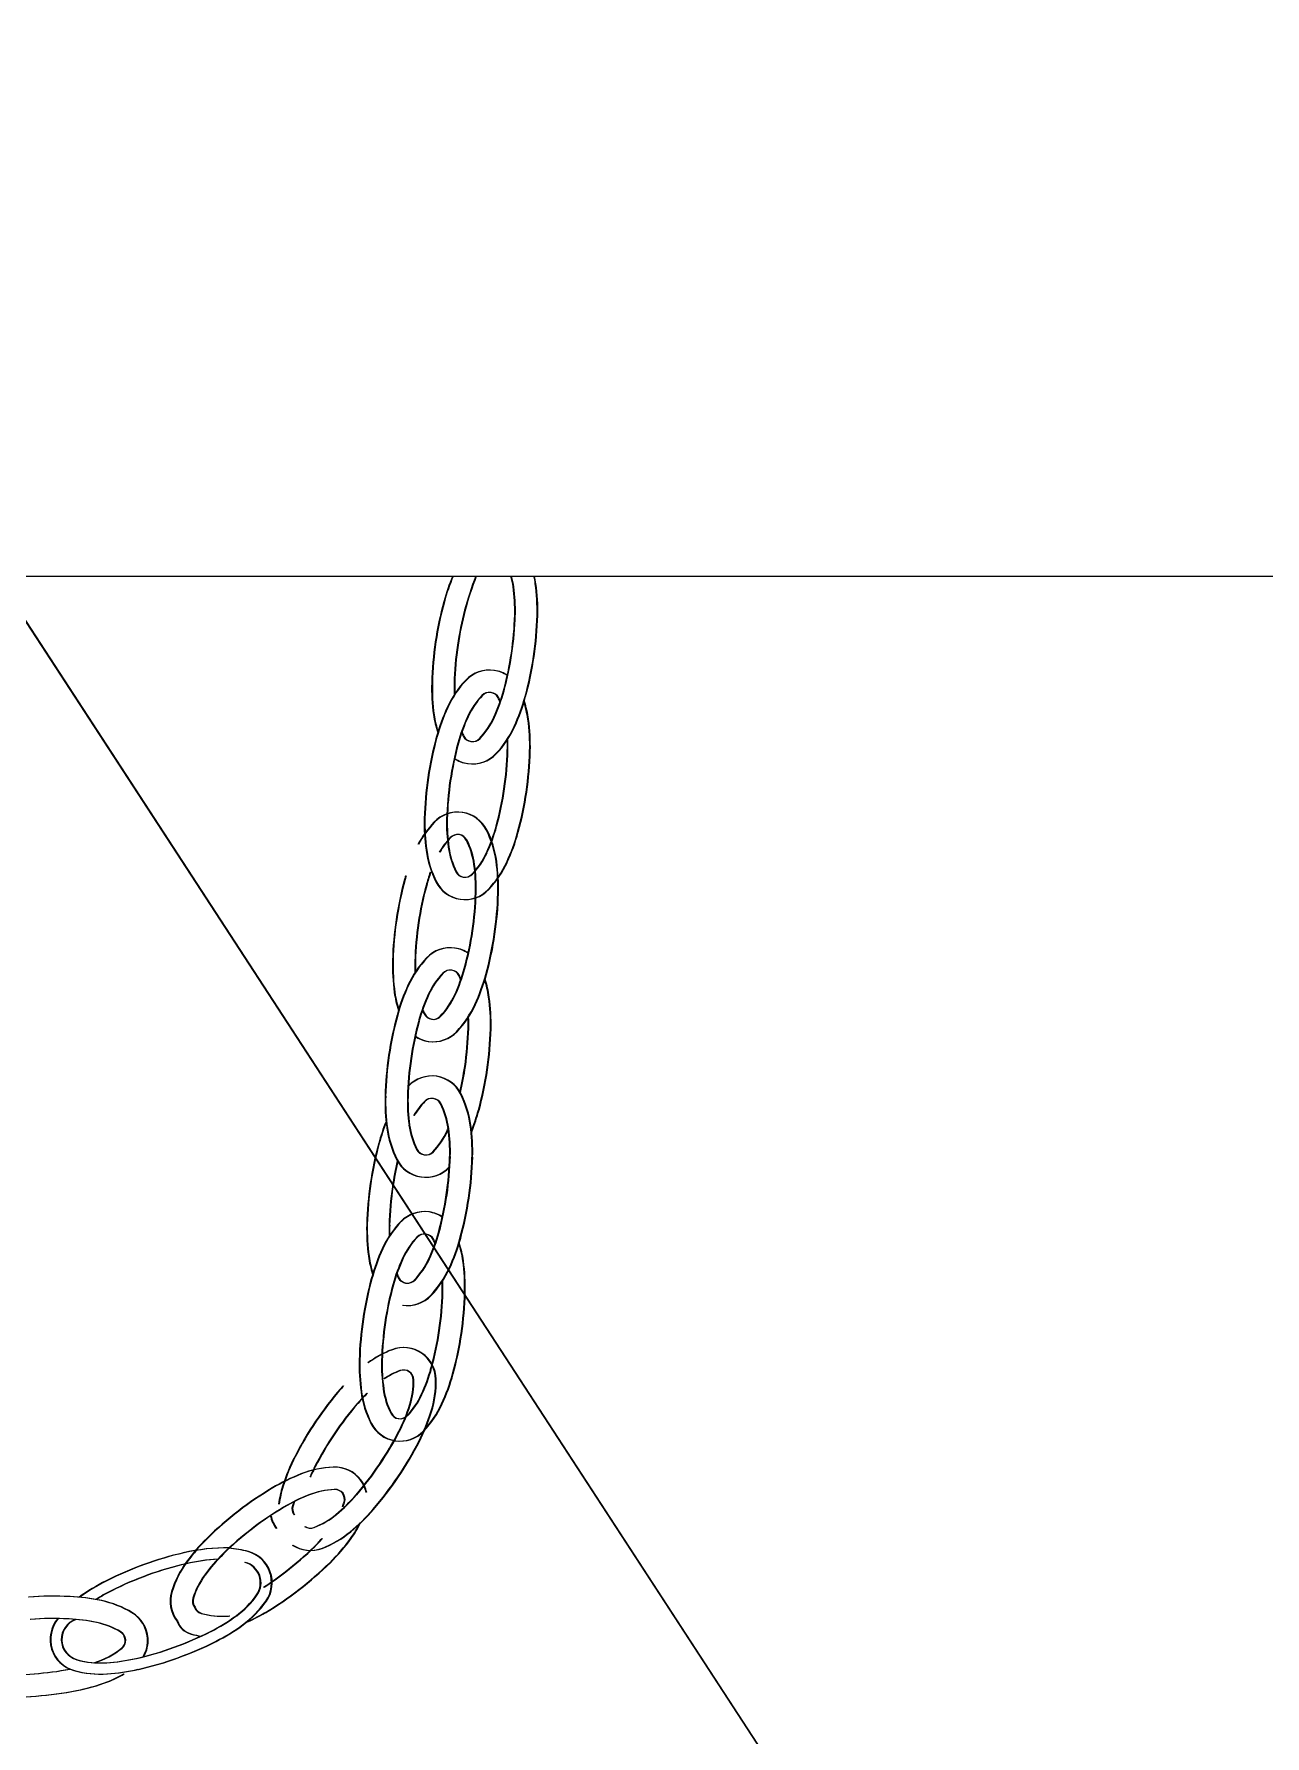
# Model space of a CAD drawing. Extents: x 846 to 947, y 375 to 797.
# Drawn here: x 898.59 to 900.011, y 494.493 to 496.458 of the extents above; entities that cross this region are included whole.
import ezdxf

# ---------------------------------------------------------------- set-up
doc = ezdxf.new("R2010")
doc.units = 0
doc.header["$MEASUREMENT"] = 0
doc.layers.add('COLOR_GREEN', color=3, linetype='CONTINUOUS')
doc.layers.add('PL-DR-LEADER', color=42, linetype='CONTINUOUS')

msp = doc.modelspace()

# ---------------------------------------------------------------- linework, layer by layer
at = {"layer": 'COLOR_GREEN'}
for p, q in [((891.023, 495.8317), (904.0102, 495.8317)), ((891.0237, 495.8317), (904.0109, 495.8317))]:
    msp.add_line(p, q, dxfattribs=at)
for centre, radius, start, end in [((899.2804, 495.7428), 0.2251, 156.7439, 164.6831), ((899.2811, 495.7428), 0.2251, 156.7439, 164.6831), ((899.4435, 495.6981), 0.3684, 158.7413, 171.5789), ((899.4442, 495.6981), 0.3684, 158.7413, 171.5789), ((899.054, 495.8072), 0.0902, 7.8554, 15.7455), ((899.0547, 495.8072), 0.0902, 7.8554, 15.7455), ((899.054, 495.8072), 0.116, 7.8554, 12.1735), ((899.0547, 495.8072), 0.116, 7.8554, 12.1735), ((898.9459, 495.7923), 0.1993, 358.4748, 7.8554), ((898.9467, 495.7923), 0.1993, 358.4748, 7.8554), ((898.9459, 495.7923), 0.2251, 358.4748, 7.8554), ((898.9467, 495.7923), 0.2251, 358.4748, 7.8554), ((899.4435, 495.6981), 0.3942, 164.6831, 171.5789), ((899.4442, 495.6981), 0.3942, 164.6831, 171.5789), ((898.7769, 495.7968), 0.3684, 351.5789, 358.4748), ((898.7776, 495.7968), 0.3684, 351.5789, 358.4748), ((898.7769, 495.7968), 0.3942, 351.5789, 358.4748), ((898.7776, 495.7968), 0.3942, 351.5789, 358.4748), ((899.4435, 495.6981), 0.3942, 171.5789, 178.4748), ((899.4442, 495.6981), 0.3942, 171.5789, 178.4748), ((899.4435, 495.6981), 0.3684, 171.5789, 178.4748), ((899.4442, 495.6981), 0.3684, 171.5789, 178.4748), ((898.7769, 495.7968), 0.3684, 344.6831, 351.5789), ((898.7776, 495.7968), 0.3684, 344.6831, 351.5789), ((898.7769, 495.7968), 0.3942, 344.6831, 351.5789), ((898.7776, 495.7968), 0.3942, 344.6831, 351.5789), ((899.1727, 495.6318), 0.116, 136.3994, 155.3025), ((899.1734, 495.6318), 0.116, 136.3994, 155.3025), ((899.1157, 495.6861), 0.0373, 81.5789, 136.3994), ((899.1164, 495.6861), 0.0373, 81.5789, 136.3994), ((899.1157, 495.6861), 0.0373, 56.0621, 81.5789), ((899.1164, 495.6861), 0.0373, 56.0621, 81.5789), ((899.2744, 495.7026), 0.2251, 178.4748, 187.8554), ((899.2752, 495.7026), 0.2251, 178.4748, 187.8554), ((899.2744, 495.7026), 0.1993, 178.4748, 182.1982), ((899.2752, 495.7026), 0.1993, 178.4748, 182.1982), ((899.1727, 495.6318), 0.0902, 136.3994, 155.3025), ((899.1734, 495.6318), 0.0902, 136.3994, 155.3025), ((899.1157, 495.6861), 0.0115, 81.5789, 136.3994), ((899.1164, 495.6861), 0.0115, 81.5789, 136.3994), ((899.1157, 495.6861), 0.0115, 26.7585, 81.5789), ((899.1164, 495.6861), 0.0115, 26.7585, 81.5789), ((898.94, 495.7521), 0.1993, 335.3025, 344.6831), ((898.9407, 495.7521), 0.1993, 335.3025, 344.6831), ((899.0454, 495.6507), 0.0902, 23.4338, 26.7585), ((899.0462, 495.6507), 0.0902, 23.4338, 26.7585), ((898.94, 495.7521), 0.2251, 335.3025, 344.6831), ((898.9407, 495.7521), 0.2251, 335.3025, 344.6831), ((899.1664, 495.6877), 0.116, 187.8554, 198.3467), ((899.1671, 495.6877), 0.116, 187.8554, 198.3467), ((899.2718, 495.5862), 0.2251, 155.3025, 164.6831), ((899.2725, 495.5862), 0.2251, 155.3025, 164.6831), ((899.0454, 495.6507), 0.116, 7.8554, 18.3467), ((899.0462, 495.6507), 0.116, 7.8554, 18.3467), ((899.2718, 495.5862), 0.1993, 155.3025, 164.6831), ((899.2725, 495.5862), 0.1993, 155.3025, 164.6831), ((899.1664, 495.6877), 0.0902, 203.4338, 206.7585), ((899.1671, 495.6877), 0.0902, 203.4338, 206.7585), ((899.0391, 495.7065), 0.0902, 316.3994, 335.3025), ((899.0398, 495.7065), 0.0902, 316.3994, 335.3025), ((899.0391, 495.7065), 0.116, 316.3994, 335.3025), ((899.0398, 495.7065), 0.116, 316.3994, 335.3025), ((898.9374, 495.6358), 0.2251, 358.4748, 7.8554), ((898.9381, 495.6358), 0.2251, 358.4748, 7.8554), ((899.4349, 495.5416), 0.3942, 164.6831, 171.5789), ((899.4356, 495.5416), 0.3942, 164.6831, 171.5789), ((899.4349, 495.5416), 0.3684, 164.6831, 171.5789), ((899.4356, 495.5416), 0.3684, 164.6831, 171.5789), ((899.0961, 495.6523), 0.0115, 206.7585, 261.5789), ((899.0968, 495.6523), 0.0115, 206.7585, 261.5789), ((899.0961, 495.6523), 0.0115, 261.5789, 316.3994), ((899.0968, 495.6523), 0.0115, 261.5789, 316.3994), ((898.9374, 495.6358), 0.1993, 358.4748, 2.1982), ((898.9381, 495.6358), 0.1993, 358.4748, 2.1982), ((899.0961, 495.6523), 0.0373, 236.0621, 261.5789), ((899.0968, 495.6523), 0.0373, 236.0621, 261.5789), ((899.0961, 495.6523), 0.0373, 261.5789, 316.3994), ((899.0968, 495.6523), 0.0373, 261.5789, 316.3994), ((898.7683, 495.6403), 0.3684, 351.5789, 358.4748), ((898.7691, 495.6403), 0.3684, 351.5789, 358.4748), ((898.7683, 495.6403), 0.3942, 351.5789, 358.4748), ((898.7691, 495.6403), 0.3942, 351.5789, 358.4748), ((899.4349, 495.5416), 0.3942, 171.5789, 178.4748), ((899.4356, 495.5416), 0.3942, 171.5789, 178.4748), ((899.4349, 495.5416), 0.3684, 171.5789, 178.4748), ((899.4356, 495.5416), 0.3684, 171.5789, 178.4748), ((898.7683, 495.6403), 0.3684, 344.6831, 351.5789), ((898.7691, 495.6403), 0.3684, 344.6831, 351.5789), ((898.7683, 495.6403), 0.3942, 344.6831, 351.5789), ((898.7691, 495.6403), 0.3942, 344.6831, 351.5789), ((899.2658, 495.5461), 0.2251, 178.4748, 187.8554), ((899.2666, 495.5461), 0.2251, 178.4748, 187.8554), ((899.079, 495.522), 0.0373, 81.5789, 136.3994), ((899.0797, 495.522), 0.0373, 81.5789, 136.3994), ((899.079, 495.522), 0.0373, 26.7585, 81.5789), ((899.0797, 495.522), 0.0373, 26.7585, 81.5789), ((899.136, 495.4677), 0.116, 136.3994, 152.1261), ((899.1367, 495.4677), 0.116, 136.3994, 152.1261), ((899.2658, 495.5461), 0.1993, 178.4748, 187.8554), ((899.2666, 495.5461), 0.1993, 178.4748, 187.8554), ((899.079, 495.522), 0.0115, 81.5789, 136.3994), ((899.0797, 495.522), 0.0115, 81.5789, 136.3994), ((899.079, 495.522), 0.0115, 26.7585, 81.5789), ((899.0797, 495.522), 0.0115, 26.7585, 81.5789), ((899.0087, 495.4866), 0.116, 7.8554, 26.7585), ((898.9314, 495.5956), 0.1993, 335.3025, 344.6831), ((899.0095, 495.4866), 0.116, 7.8554, 26.7585), ((898.9321, 495.5956), 0.1993, 335.3025, 344.6831), ((898.9314, 495.5956), 0.2251, 335.3025, 344.6831), ((898.9321, 495.5956), 0.2251, 335.3025, 344.6831), ((899.1578, 495.5312), 0.116, 187.8554, 206.7585), ((899.1585, 495.5312), 0.116, 187.8554, 206.7585), ((899.136, 495.4677), 0.0902, 136.3994, 149.7124), ((899.1367, 495.4677), 0.0902, 136.3994, 149.7124), ((899.1578, 495.5312), 0.0902, 187.8554, 206.7585), ((899.1585, 495.5312), 0.0902, 187.8554, 206.7585), ((899.0087, 495.4866), 0.0902, 7.8554, 26.7585), ((899.0095, 495.4866), 0.0902, 7.8554, 26.7585), ((899.0305, 495.55), 0.0902, 316.3994, 335.3025), ((899.0313, 495.55), 0.0902, 316.3994, 335.3025), ((898.9007, 495.4716), 0.1993, 358.4748, 7.8554), ((898.9014, 495.4716), 0.1993, 358.4748, 7.8554), ((899.0305, 495.55), 0.116, 316.3994, 335.3025), ((899.0313, 495.55), 0.116, 316.3994, 335.3025), ((898.9007, 495.4716), 0.2251, 358.4748, 7.8554), ((898.9014, 495.4716), 0.2251, 358.4748, 7.8554), ((899.3982, 495.3775), 0.3942, 164.6831, 171.5789), ((899.3989, 495.3775), 0.3942, 164.6831, 171.5789), ((899.2351, 495.4221), 0.2251, 163.5789, 164.6831), ((899.2358, 495.4221), 0.2251, 163.5789, 164.6831), ((899.3982, 495.3775), 0.3684, 164.6831, 171.5789), ((899.3989, 495.3775), 0.3684, 164.6831, 171.5789), ((899.2351, 495.4221), 0.1993, 160.1242, 164.6831), ((899.2358, 495.4221), 0.1993, 160.1242, 164.6831), ((899.0875, 495.4957), 0.0373, 206.7585, 261.5789), ((899.0882, 495.4957), 0.0373, 206.7585, 261.5789), ((899.0875, 495.4957), 0.0115, 206.7585, 261.5789), ((899.0882, 495.4957), 0.0115, 206.7585, 261.5789), ((899.0875, 495.4957), 0.0115, 261.5789, 316.3994), ((899.0882, 495.4957), 0.0115, 261.5789, 316.3994), ((899.0875, 495.4957), 0.0373, 261.5789, 316.3994), ((899.0882, 495.4957), 0.0373, 261.5789, 316.3994), ((898.7316, 495.4761), 0.3684, 351.5789, 358.4748), ((898.7324, 495.4761), 0.3684, 351.5789, 358.4748), ((898.7316, 495.4761), 0.3942, 351.5789, 358.4748), ((898.7324, 495.4761), 0.3942, 351.5789, 358.4748), ((899.3982, 495.3775), 0.3942, 171.5789, 178.4748), ((899.3989, 495.3775), 0.3942, 171.5789, 178.4748), ((899.3982, 495.3775), 0.3684, 171.5789, 178.4748), ((899.3989, 495.3775), 0.3684, 171.5789, 178.4748), ((898.7316, 495.4761), 0.3684, 344.6831, 351.5789), ((898.7324, 495.4761), 0.3684, 344.6831, 351.5789), ((898.7316, 495.4761), 0.3942, 344.6831, 351.5789), ((898.7324, 495.4761), 0.3942, 344.6831, 351.5789), ((899.0704, 495.3655), 0.0373, 81.5789, 136.3994), ((899.0711, 495.3655), 0.0373, 81.5789, 136.3994), ((899.0704, 495.3655), 0.0373, 56.0621, 81.5789), ((899.0711, 495.3655), 0.0373, 56.0621, 81.5789), ((899.2292, 495.382), 0.2251, 178.4748, 187.8554), ((899.2299, 495.382), 0.2251, 178.4748, 187.8554), ((899.1274, 495.3112), 0.116, 136.3994, 155.3025), ((899.1281, 495.3112), 0.116, 136.3994, 155.3025), ((899.2292, 495.382), 0.1993, 178.4748, 182.1982), ((899.2299, 495.382), 0.1993, 178.4748, 182.1982), ((899.0704, 495.3655), 0.0115, 81.5789, 136.3994), ((899.0711, 495.3655), 0.0115, 81.5789, 136.3994), ((899.0704, 495.3655), 0.0115, 26.7585, 81.5789), ((899.0711, 495.3655), 0.0115, 26.7585, 81.5789), ((898.8947, 495.4315), 0.1993, 335.3025, 344.6831), ((898.8955, 495.4315), 0.1993, 335.3025, 344.6831), ((899.2265, 495.2656), 0.2251, 155.3025, 164.6831), ((899.2272, 495.2656), 0.2251, 155.3025, 164.6831), ((899.1274, 495.3112), 0.0902, 136.3994, 155.3025), ((899.1281, 495.3112), 0.0902, 136.3994, 155.3025), ((899.0001, 495.33), 0.0902, 23.4338, 26.7585), ((899.0009, 495.33), 0.0902, 23.4338, 26.7585), ((898.8947, 495.4315), 0.2251, 335.3025, 344.6831), ((898.8955, 495.4315), 0.2251, 335.3025, 344.6831), ((899.0001, 495.33), 0.116, 7.8554, 18.3467), ((899.0009, 495.33), 0.116, 7.8554, 18.3467), ((899.1211, 495.3671), 0.116, 187.8554, 198.3467), ((899.1218, 495.3671), 0.116, 187.8554, 198.3467), ((899.2265, 495.2656), 0.1993, 155.3025, 164.6831), ((899.2272, 495.2656), 0.1993, 155.3025, 164.6831), ((898.9938, 495.3859), 0.0902, 316.3994, 335.3025), ((898.9946, 495.3859), 0.0902, 316.3994, 335.3025), ((898.9938, 495.3859), 0.116, 316.3994, 335.3025), ((898.9946, 495.3859), 0.116, 316.3994, 335.3025), ((898.8921, 495.3151), 0.2251, 358.4748, 7.8554), ((898.8928, 495.3151), 0.2251, 358.4748, 7.8554), ((899.3896, 495.2209), 0.3942, 164.6831, 171.5789), ((899.3903, 495.2209), 0.3942, 164.6831, 171.5789), ((899.3896, 495.2209), 0.3684, 164.6831, 171.5789), ((899.3903, 495.2209), 0.3684, 164.6831, 171.5789), ((899.1211, 495.3671), 0.0902, 203.4338, 206.7585), ((899.1218, 495.3671), 0.0902, 203.4338, 206.7585), ((899.0508, 495.3316), 0.0115, 206.7585, 261.5789), ((899.0516, 495.3316), 0.0115, 206.7585, 261.5789), ((899.0508, 495.3316), 0.0115, 261.5789, 316.3994), ((899.0516, 495.3316), 0.0115, 261.5789, 316.3994), ((898.8921, 495.3151), 0.1993, 358.4748, 2.1982), ((898.8928, 495.3151), 0.1993, 358.4748, 2.1982), ((899.0508, 495.3316), 0.0373, 236.0621, 261.5789), ((899.0516, 495.3316), 0.0373, 236.0621, 261.5789), ((899.0508, 495.3316), 0.0373, 261.5789, 316.3994), ((899.0516, 495.3316), 0.0373, 261.5789, 316.3994), ((898.723, 495.3196), 0.3684, 351.5789, 358.4748), ((898.7238, 495.3196), 0.3684, 351.5789, 358.4748), ((898.723, 495.3196), 0.3942, 351.5789, 358.4748), ((898.7238, 495.3196), 0.3942, 351.5789, 358.4748), ((899.3896, 495.2209), 0.3942, 171.5789, 178.4748), ((899.3903, 495.2209), 0.3942, 171.5789, 178.4748), ((899.3896, 495.2209), 0.3684, 171.5789, 178.4748), ((899.3903, 495.2209), 0.3684, 171.5789, 178.4748), ((898.723, 495.3196), 0.3684, 346.8469, 351.5789), ((898.7238, 495.3196), 0.3684, 346.8469, 351.5789), ((898.723, 495.3196), 0.3942, 344.6831, 351.5789), ((898.7238, 495.3196), 0.3942, 344.6831, 351.5789), ((899.1062, 495.1632), 0.116, 136.3994, 136.5902), ((899.0492, 495.2175), 0.0373, 81.5789, 136.3994), ((899.1069, 495.1632), 0.116, 136.3994, 136.5902), ((899.0499, 495.2175), 0.0373, 81.5789, 136.3994), ((899.0492, 495.2175), 0.0373, 26.7585, 81.5789), ((899.0499, 495.2175), 0.0373, 26.7585, 81.5789), ((899.2206, 495.2254), 0.2251, 178.4748, 187.8554), ((899.2213, 495.2254), 0.2251, 178.4748, 187.8554), ((899.2206, 495.2254), 0.1993, 178.4748, 187.8554), ((899.2213, 495.2254), 0.1993, 178.4748, 187.8554), ((899.1062, 495.1632), 0.0902, 136.3994, 149.7124), ((899.1069, 495.1632), 0.0902, 136.3994, 149.7124), ((899.0492, 495.2175), 0.0115, 81.5789, 136.3994), ((899.0499, 495.2175), 0.0115, 81.5789, 136.3994), ((899.0492, 495.2175), 0.0115, 26.7585, 81.5789), ((899.0499, 495.2175), 0.0115, 26.7585, 81.5789), ((898.9789, 495.182), 0.0902, 7.8554, 26.7585), ((898.9797, 495.182), 0.0902, 7.8554, 26.7585), ((898.9789, 495.182), 0.116, 7.8554, 26.7585), ((898.9797, 495.182), 0.116, 7.8554, 26.7585), ((899.2053, 495.1176), 0.2251, 157.9493, 164.6831), ((899.206, 495.1176), 0.2251, 157.9493, 164.6831), ((898.8861, 495.275), 0.2251, 337.9493, 344.6831), ((898.8869, 495.275), 0.2251, 337.9493, 344.6831), ((899.1125, 495.2105), 0.116, 187.8554, 206.7585), ((899.1132, 495.2105), 0.116, 187.8554, 206.7585), ((899.1125, 495.2105), 0.0902, 187.8554, 206.7585), ((899.1132, 495.2105), 0.0902, 187.8554, 206.7585), ((898.9852, 495.2294), 0.0902, 316.3994, 335.3025), ((898.986, 495.2294), 0.0902, 316.3994, 335.3025), ((898.8861, 495.275), 0.1993, 335.3025, 336.0872), ((898.8869, 495.275), 0.1993, 335.3025, 336.0872), ((898.8709, 495.1671), 0.1993, 358.4748, 7.8554), ((898.8716, 495.1671), 0.1993, 358.4748, 7.8554), ((898.8709, 495.1671), 0.2251, 358.4748, 7.8554), ((898.8716, 495.1671), 0.2251, 358.4748, 7.8554), ((899.3684, 495.0729), 0.3942, 164.6831, 171.5789), ((899.3691, 495.0729), 0.3942, 164.6831, 171.5789), ((899.0422, 495.1751), 0.0115, 206.7585, 261.5789), ((899.043, 495.1751), 0.0115, 206.7585, 261.5789), ((899.0422, 495.1751), 0.0115, 261.5789, 316.3994), ((899.043, 495.1751), 0.0115, 261.5789, 316.3994), ((898.7018, 495.1716), 0.3684, 351.5789, 358.4748), ((898.7026, 495.1716), 0.3684, 351.5789, 358.4748), ((898.7018, 495.1716), 0.3942, 351.5789, 358.4748), ((898.7026, 495.1716), 0.3942, 351.5789, 358.4748), ((899.3684, 495.0729), 0.3684, 166.8469, 171.5789), ((899.3691, 495.0729), 0.3684, 166.8469, 171.5789), ((899.0422, 495.1751), 0.0373, 206.7585, 261.5789), ((899.043, 495.1751), 0.0373, 206.7585, 261.5789), ((899.0422, 495.1751), 0.0373, 261.5789, 316.3994), ((899.043, 495.1751), 0.0373, 261.5789, 316.3994), ((898.9852, 495.2294), 0.116, 316.3994, 316.5902), ((898.986, 495.2294), 0.116, 316.3994, 316.5902), ((899.3684, 495.0729), 0.3942, 171.5789, 178.4748), ((899.3691, 495.0729), 0.3942, 171.5789, 178.4748), ((899.3684, 495.0729), 0.3684, 171.5789, 178.4748), ((899.3691, 495.0729), 0.3684, 171.5789, 178.4748), ((898.7018, 495.1716), 0.3684, 344.6831, 351.5789), ((898.7026, 495.1716), 0.3684, 344.6831, 351.5789), ((898.7018, 495.1716), 0.3942, 344.6831, 351.5789), ((898.7026, 495.1716), 0.3942, 344.6831, 351.5789), ((899.1994, 495.0774), 0.2251, 178.4748, 187.8554), ((899.2001, 495.0774), 0.2251, 178.4748, 187.8554), ((899.0976, 495.0067), 0.116, 136.3994, 155.3025), ((899.0983, 495.0067), 0.116, 136.3994, 155.3025), ((899.1994, 495.0774), 0.1993, 178.4748, 182.1982), ((899.2001, 495.0774), 0.1993, 178.4748, 182.1982), ((899.0406, 495.0609), 0.0373, 81.5789, 136.3994), ((899.0414, 495.0609), 0.0373, 81.5789, 136.3994), ((899.0406, 495.0609), 0.0373, 56.0621, 81.5789), ((899.0414, 495.0609), 0.0373, 56.0621, 81.5789), ((899.0976, 495.0067), 0.0902, 136.3994, 155.3025), ((899.0983, 495.0067), 0.0902, 136.3994, 155.3025), ((899.0406, 495.0609), 0.0115, 81.5789, 136.3994), ((899.0414, 495.0609), 0.0115, 81.5789, 136.3994), ((899.0406, 495.0609), 0.0115, 26.7585, 81.5789), ((899.0414, 495.0609), 0.0115, 26.7585, 81.5789), ((898.8649, 495.1269), 0.1993, 335.3025, 344.6831), ((898.8657, 495.1269), 0.1993, 335.3025, 344.6831), ((898.9704, 495.0255), 0.0902, 23.4338, 26.7585), ((898.9711, 495.0255), 0.0902, 23.4338, 26.7585), ((898.8649, 495.1269), 0.2251, 335.3025, 344.6831), ((898.8657, 495.1269), 0.2251, 335.3025, 344.6831), ((898.9704, 495.0255), 0.116, 7.8554, 18.3467), ((898.9711, 495.0255), 0.116, 7.8554, 18.3467), ((899.0913, 495.0625), 0.116, 187.8554, 198.3467), ((899.092, 495.0625), 0.116, 187.8554, 198.3467), ((899.1967, 494.9611), 0.2251, 155.3025, 164.6831), ((899.1975, 494.9611), 0.2251, 155.3025, 164.6831), ((899.1967, 494.9611), 0.1993, 155.3025, 164.6831), ((899.1975, 494.9611), 0.1993, 155.3025, 164.6831), ((898.964, 495.0814), 0.0902, 316.3994, 335.3025), ((898.9648, 495.0814), 0.0902, 316.3994, 335.3025), ((898.8623, 495.0106), 0.2251, 358.4748, 7.8554), ((898.863, 495.0106), 0.2251, 358.4748, 7.8554), ((899.0913, 495.0625), 0.0902, 203.4338, 206.7585), ((899.092, 495.0625), 0.0902, 203.4338, 206.7585), ((899.021, 495.0271), 0.0115, 206.7585, 261.5789), ((899.0218, 495.0271), 0.0115, 206.7585, 261.5789), ((898.964, 495.0814), 0.116, 316.3994, 335.3025), ((898.9648, 495.0814), 0.116, 316.3994, 335.3025), ((899.3598, 494.9164), 0.3942, 164.6831, 171.5789), ((899.3605, 494.9164), 0.3942, 164.6831, 171.5789), ((899.3598, 494.9164), 0.3684, 164.6831, 171.5789), ((899.3605, 494.9164), 0.3684, 164.6831, 171.5789), ((899.021, 495.0271), 0.0115, 261.5789, 316.3994), ((899.0218, 495.0271), 0.0115, 261.5789, 316.3994), ((898.6933, 495.0151), 0.3684, 351.5789, 358.4748), ((898.694, 495.0151), 0.3684, 351.5789, 358.4748), ((898.8623, 495.0106), 0.1993, 358.4748, 2.1982), ((898.863, 495.0106), 0.1993, 358.4748, 2.1982), ((898.6933, 495.0151), 0.3942, 351.5789, 358.4748), ((898.694, 495.0151), 0.3942, 351.5789, 358.4748), ((899.021, 495.0271), 0.0373, 261.5789, 316.3994), ((899.0218, 495.0271), 0.0373, 261.5789, 316.3994), ((899.3598, 494.9164), 0.3942, 171.5789, 178.4748), ((899.3605, 494.9164), 0.3942, 171.5789, 178.4748), ((899.3598, 494.9164), 0.3684, 171.5789, 178.4748), ((899.3605, 494.9164), 0.3684, 171.5789, 178.4748), ((898.6933, 495.0151), 0.3684, 344.6831, 351.5789), ((898.694, 495.0151), 0.3684, 344.6831, 351.5789), ((898.6933, 495.0151), 0.3942, 344.6831, 351.5789), ((898.694, 495.0151), 0.3942, 344.6831, 351.5789), ((899.1908, 494.9209), 0.2251, 178.4748, 187.8554), ((899.1915, 494.9209), 0.2251, 178.4748, 187.8554), ((899.0446, 494.8304), 0.116, 110.8544, 126.5812), ((899.0453, 494.8304), 0.116, 110.8544, 126.5812), ((899.1908, 494.9209), 0.1993, 178.4748, 187.8554), ((899.1915, 494.9209), 0.1993, 178.4748, 187.8554), ((899.0166, 494.9039), 0.0373, 56.034, 110.8544), ((899.0173, 494.9039), 0.0373, 56.034, 110.8544), ((899.0166, 494.9039), 0.0373, 1.2136, 56.034), ((899.0173, 494.9039), 0.0373, 1.2136, 56.034), ((899.0446, 494.8304), 0.0902, 110.8544, 124.1675), ((899.0453, 494.8304), 0.0902, 110.8544, 124.1675), ((899.0166, 494.9039), 0.0115, 56.034, 110.8544), ((899.0173, 494.9039), 0.0115, 56.034, 110.8544), ((899.0166, 494.9039), 0.0115, 1.2136, 56.034), ((899.0173, 494.9039), 0.0115, 1.2136, 56.034), ((898.9379, 494.9023), 0.0902, 342.3105, 1.2136), ((898.9387, 494.9023), 0.0902, 342.3105, 1.2136), ((898.8563, 494.9704), 0.1993, 335.3025, 344.6831), ((898.8571, 494.9704), 0.1993, 335.3025, 344.6831), ((898.9379, 494.9023), 0.116, 342.3105, 1.2136), ((898.9387, 494.9023), 0.116, 342.3105, 1.2136), ((898.8563, 494.9704), 0.2251, 335.3025, 344.6831), ((898.8571, 494.9704), 0.2251, 335.3025, 344.6831), ((899.2423, 494.6359), 0.3942, 139.1382, 146.034), ((899.243, 494.6359), 0.3942, 139.1382, 146.034), ((899.1144, 494.7465), 0.2251, 138.034, 139.1382), ((899.1151, 494.7465), 0.2251, 138.034, 139.1382), ((899.1144, 494.7465), 0.1993, 134.5793, 139.1382), ((899.1151, 494.7465), 0.1993, 134.5793, 139.1382), ((899.0827, 494.906), 0.116, 187.8554, 206.7585), ((899.0834, 494.906), 0.116, 187.8554, 206.7585), ((899.0827, 494.906), 0.0902, 187.8554, 206.7585), ((899.0834, 494.906), 0.0902, 187.8554, 206.7585), ((898.9554, 494.9248), 0.0902, 316.3994, 335.3025), ((898.9562, 494.9248), 0.0902, 316.3994, 335.3025), ((899.2423, 494.6359), 0.3684, 139.1382, 146.034), ((899.243, 494.6359), 0.3684, 139.1382, 146.034), ((899.0124, 494.8706), 0.0115, 206.7585, 261.5789), ((899.0132, 494.8706), 0.0115, 206.7585, 261.5789), ((898.834, 494.9354), 0.1993, 332.9299, 342.3105), ((898.8347, 494.9354), 0.1993, 332.9299, 342.3105), ((898.834, 494.9354), 0.2251, 332.9299, 342.3105), ((898.8347, 494.9354), 0.2251, 332.9299, 342.3105), ((898.9554, 494.9248), 0.116, 316.3994, 335.3025), ((898.9562, 494.9248), 0.116, 316.3994, 335.3025), ((899.2423, 494.6359), 0.3942, 146.034, 152.9299), ((899.243, 494.6359), 0.3942, 146.034, 152.9299), ((899.0124, 494.8706), 0.0373, 206.7585, 261.5789), ((899.0132, 494.8706), 0.0373, 206.7585, 261.5789), ((899.0124, 494.8706), 0.0373, 261.5789, 316.3994), ((899.0132, 494.8706), 0.0373, 261.5789, 316.3994), ((899.0124, 494.8706), 0.0115, 261.5789, 316.3994), ((899.0132, 494.8706), 0.0115, 261.5789, 316.3994), ((899.2423, 494.6359), 0.3684, 146.034, 152.9299), ((899.243, 494.6359), 0.3684, 146.034, 152.9299), ((898.6834, 495.0124), 0.3684, 326.034, 332.9299), ((898.6842, 495.0124), 0.3684, 326.034, 332.9299), ((898.6834, 495.0124), 0.3942, 326.034, 332.9299), ((898.6842, 495.0124), 0.3942, 326.034, 332.9299), ((899.0917, 494.7128), 0.2251, 152.9299, 162.3105), ((899.0924, 494.7128), 0.2251, 152.9299, 162.3105), ((898.6834, 495.0124), 0.3684, 319.1382, 326.034), ((898.6842, 495.0124), 0.3684, 319.1382, 326.034), ((898.9802, 494.5857), 0.2251, 111.3342, 120.7148), ((898.9809, 494.5857), 0.2251, 111.3342, 120.7148), ((898.9405, 494.6873), 0.116, 92.431, 111.3342), ((898.9412, 494.6873), 0.116, 92.431, 111.3342), ((899.0917, 494.7128), 0.1993, 152.9299, 156.6532), ((899.0924, 494.7128), 0.1993, 152.9299, 156.6532), ((898.9372, 494.766), 0.0373, 37.6106, 92.431), ((898.9379, 494.766), 0.0373, 37.6106, 92.431), ((898.9372, 494.766), 0.0373, 12.0938, 37.6106), ((898.9379, 494.766), 0.0373, 12.0938, 37.6106), ((898.6834, 495.0124), 0.3942, 319.1382, 326.034), ((898.6842, 495.0124), 0.3942, 319.1382, 326.034), ((899.0666, 494.4403), 0.3942, 120.7148, 127.6106), ((899.0673, 494.4403), 0.3942, 120.7148, 127.6106), ((898.9878, 494.746), 0.116, 162.3105, 172.8017), ((898.9885, 494.746), 0.116, 162.3105, 172.8017), ((898.9802, 494.5857), 0.1993, 111.3342, 120.7148), ((898.9809, 494.5857), 0.1993, 111.3342, 120.7148), ((898.9405, 494.6873), 0.0902, 92.431, 111.3342), ((898.9412, 494.6873), 0.0902, 92.431, 111.3342), ((898.9372, 494.766), 0.0115, 37.6106, 92.431), ((898.9379, 494.766), 0.0115, 37.6106, 92.431), ((898.8113, 494.9017), 0.1993, 309.7575, 319.1382), ((898.812, 494.9017), 0.1993, 309.7575, 319.1382), ((898.9372, 494.766), 0.0115, 342.7902, 37.6106), ((898.9379, 494.766), 0.0115, 342.7902, 37.6106), ((899.0666, 494.4403), 0.3942, 127.6106, 134.5065), ((899.0673, 494.4403), 0.3942, 127.6106, 134.5065), ((899.0666, 494.4403), 0.3684, 120.7148, 127.6106), ((899.0673, 494.4403), 0.3684, 120.7148, 127.6106), ((898.8996, 494.7552), 0.0373, 192.0938, 217.6106), ((898.9003, 494.7552), 0.0373, 192.0938, 217.6106), ((898.8996, 494.7552), 0.0115, 162.7902, 217.6106), ((898.9747, 494.7319), 0.0902, 159.4654, 162.7902), ((898.9003, 494.7552), 0.0115, 162.7902, 217.6106), ((898.9755, 494.7319), 0.0902, 159.4654, 162.7902), ((898.8811, 494.8179), 0.0902, 290.8544, 309.7575), ((898.8818, 494.8179), 0.0902, 290.8544, 309.7575), ((898.862, 494.7892), 0.0902, 339.4654, 342.7902), ((898.8627, 494.7892), 0.0902, 339.4654, 342.7902), ((898.8113, 494.9017), 0.2251, 309.7575, 319.1382), ((898.812, 494.9017), 0.2251, 309.7575, 319.1382), ((899.0666, 494.4403), 0.3684, 127.6106, 134.5065), ((899.0673, 494.4403), 0.3684, 127.6106, 134.5065), ((898.9091, 494.7443), 0.0115, 236.034, 290.8544), ((898.9098, 494.7443), 0.0115, 236.034, 290.8544), ((898.8811, 494.8179), 0.116, 290.8544, 309.7575), ((898.8818, 494.8179), 0.116, 290.8544, 309.7575), ((898.862, 494.7892), 0.116, 323.8871, 334.3783), ((898.8627, 494.7892), 0.116, 323.8871, 334.3783), ((898.8133, 494.485), 0.2251, 89.3794, 102.9814), ((898.8141, 494.485), 0.2251, 89.3794, 102.9814), ((898.948, 494.5609), 0.2251, 134.5065, 143.8871), ((898.9488, 494.5609), 0.2251, 134.5065, 143.8871), ((898.8065, 494.5939), 0.116, 74.6976, 85.6901), ((898.8072, 494.5939), 0.116, 74.6976, 85.6901), ((898.6553, 494.9741), 0.3684, 307.6106, 314.5065), ((898.6561, 494.9741), 0.3684, 307.6106, 314.5065), ((898.9091, 494.7443), 0.0373, 236.034, 290.8544), ((898.9098, 494.7443), 0.0373, 236.034, 290.8544), ((898.7739, 494.8535), 0.1993, 314.5065, 318.2299), ((898.7746, 494.8535), 0.1993, 314.5065, 318.2299), ((898.7739, 494.8535), 0.2251, 314.5065, 323.8871), ((898.7746, 494.8535), 0.2251, 314.5065, 323.8871), ((898.8513, 494.3202), 0.3942, 109.8772, 116.7731), ((898.852, 494.3202), 0.3942, 109.8772, 116.7731), ((898.8513, 494.3202), 0.3942, 102.9814, 109.8772), ((898.852, 494.3202), 0.3942, 102.9814, 109.8772), ((898.8513, 494.3202), 0.3813, 102.9814, 109.8772), ((898.852, 494.3202), 0.3813, 102.9814, 109.8772), ((898.8599, 494.6252), 0.116, 143.8871, 162.7902), ((898.8606, 494.6252), 0.116, 143.8871, 162.7902), ((898.8133, 494.485), 0.2122, 92.9543, 102.9814), ((898.8141, 494.485), 0.2122, 92.9543, 102.9814), ((898.948, 494.5609), 0.1993, 134.5065, 143.8871), ((898.9488, 494.5609), 0.1993, 134.5065, 143.8871), ((898.8272, 494.6698), 0.0244, 19.8772, 74.6976), ((898.828, 494.6698), 0.0244, 19.8772, 74.6976), ((898.8272, 494.6698), 0.0373, 19.8772, 74.6976), ((898.828, 494.6698), 0.0373, 19.8772, 74.6976), ((898.6553, 494.9741), 0.3942, 307.6106, 314.5065), ((898.6561, 494.9741), 0.3942, 307.6106, 314.5065), ((898.7751, 494.4712), 0.2251, 116.7731, 126.1129), ((898.7759, 494.4712), 0.2251, 116.7731, 126.1129), ((898.8513, 494.3202), 0.3813, 109.8772, 116.7731), ((898.852, 494.3202), 0.3813, 109.8772, 116.7731), ((898.8599, 494.6252), 0.0902, 143.8871, 162.7902), ((898.8606, 494.6252), 0.0902, 143.8871, 162.7902), ((898.8272, 494.6698), 0.0244, 325.0568, 19.8772), ((898.828, 494.6698), 0.0244, 325.0568, 19.8772), ((898.6553, 494.9741), 0.3684, 302.8785, 307.6106), ((898.6561, 494.9741), 0.3684, 302.8785, 307.6106), ((898.8272, 494.6698), 0.0373, 325.0568, 19.8772), ((898.828, 494.6698), 0.0373, 325.0568, 19.8772), ((898.6131, 494.2601), 0.3942, 87.3491, 94.2449), ((898.6138, 494.2601), 0.3942, 87.3491, 94.2449), ((898.6209, 494.429), 0.2251, 77.9685, 87.3491), ((898.6216, 494.429), 0.2251, 77.9685, 87.3491), ((898.7751, 494.4712), 0.2122, 116.7731, 122.3755), ((898.7759, 494.4712), 0.2122, 116.7731, 122.3755), ((898.6436, 494.5357), 0.116, 59.0653, 77.9685), ((898.6444, 494.5357), 0.116, 59.0653, 77.9685), ((898.7847, 494.6485), 0.0373, 162.7902, 217.6106), ((898.7855, 494.6485), 0.0373, 162.7902, 217.6106), ((898.7847, 494.6485), 0.0115, 162.7902, 217.6106), ((898.7855, 494.6485), 0.0115, 162.7902, 217.6106), ((898.7627, 494.7149), 0.1031, 306.1537, 325.0568), ((898.7635, 494.7149), 0.1031, 306.1537, 325.0568), ((898.7627, 494.7149), 0.116, 306.1537, 325.0568), ((898.7635, 494.7149), 0.116, 306.1537, 325.0568), ((898.6553, 494.9741), 0.3942, 300.7148, 307.6106), ((898.6561, 494.9741), 0.3942, 300.7148, 307.6106), ((898.6841, 494.6032), 0.0373, 4.2449, 59.0653), ((898.6848, 494.6032), 0.0373, 4.2449, 59.0653), ((898.7864, 494.6454), 0.0115, 199.8772, 254.6976), ((898.7872, 494.6454), 0.0115, 199.8772, 254.6976), ((898.8072, 494.7213), 0.0902, 254.6976, 273.6008), ((898.8079, 494.7213), 0.0902, 254.6976, 273.6008), ((898.6984, 494.803), 0.2122, 296.7731, 306.1537), ((898.6991, 494.803), 0.2122, 296.7731, 306.1537), ((898.8003, 494.8302), 0.1993, 273.6008, 274.3855), ((898.8011, 494.8302), 0.1993, 273.6008, 274.3855), ((898.7417, 494.8288), 0.2251, 293.981, 300.7148), ((898.7424, 494.8288), 0.2251, 293.981, 300.7148), ((898.6131, 494.2601), 0.3684, 87.3491, 94.2449), ((898.6138, 494.2601), 0.3684, 87.3491, 94.2449), ((898.6463, 494.6044), 0.0373, 139.9378, 254.6976), ((898.647, 494.6044), 0.0373, 139.9378, 254.6976), ((898.6463, 494.6044), 0.0244, 108.7718, 254.6976), ((898.647, 494.6044), 0.0244, 108.7718, 254.6976), ((898.6209, 494.429), 0.1993, 77.9685, 87.3491), ((898.6216, 494.429), 0.1993, 77.9685, 87.3491), ((898.6436, 494.5357), 0.0902, 59.0653, 77.9685), ((898.6444, 494.5357), 0.0902, 59.0653, 77.9685), ((898.6841, 494.6032), 0.0115, 4.2449, 59.0653), ((898.6848, 494.6032), 0.0115, 4.2449, 59.0653), ((898.6222, 494.9539), 0.3813, 289.8772, 296.7731), ((898.6229, 494.9539), 0.3813, 289.8772, 296.7731), ((898.7781, 494.634), 0.0244, 199.8772, 254.6976), ((898.7788, 494.634), 0.0244, 199.8772, 254.6976), ((898.7989, 494.7099), 0.1031, 254.6976, 261.0187), ((898.7996, 494.7099), 0.1031, 254.6976, 261.0187), ((898.6984, 494.803), 0.2251, 296.7731, 306.1537), ((898.6991, 494.803), 0.2251, 296.7731, 306.1537), ((898.6341, 494.664), 0.0902, 286.3439, 309.4245), ((898.6348, 494.664), 0.0902, 286.3439, 309.4245), ((898.6841, 494.6032), 0.0115, 309.4245, 4.2449), ((898.6848, 494.6032), 0.0115, 309.4245, 4.2449), ((898.6222, 494.9539), 0.3813, 282.9814, 289.8772), ((898.6229, 494.9539), 0.3813, 282.9814, 289.8772), ((898.6841, 494.6032), 0.0373, 329.8826, 4.2449), ((898.6848, 494.6032), 0.0373, 329.8826, 4.2449), ((898.6222, 494.9539), 0.3942, 289.8772, 296.7731), ((898.6229, 494.9539), 0.3942, 289.8772, 296.7731), ((898.5632, 494.9321), 0.3684, 274.2449, 280.684), ((898.5639, 494.9321), 0.3684, 274.2449, 280.684), ((898.667, 494.6803), 0.1031, 254.6976, 273.6008), ((898.6678, 494.6803), 0.1031, 254.6976, 273.6008), ((898.6602, 494.7892), 0.2122, 273.6008, 282.9814), ((898.6609, 494.7892), 0.2122, 273.6008, 282.9814), ((898.6602, 494.7892), 0.2251, 273.6008, 282.9814), ((898.6609, 494.7892), 0.2251, 273.6008, 282.9814), ((898.6222, 494.9539), 0.3942, 282.9814, 289.8772), ((898.6229, 494.9539), 0.3942, 282.9814, 289.8772), ((898.5639, 494.9321), 0.3684, 267.3491, 274.2449), ((898.667, 494.6803), 0.116, 254.6976, 273.6008), ((898.6678, 494.6803), 0.116, 254.6976, 273.6008), ((898.5959, 494.7661), 0.2251, 281.1408, 290.5214), ((898.5966, 494.7661), 0.2251, 281.1408, 290.5214), ((898.6341, 494.664), 0.116, 290.5214, 301.0126), ((898.6348, 494.664), 0.116, 290.5214, 301.0126), ((898.5632, 494.9321), 0.3942, 267.3491, 274.2449), ((898.5639, 494.9321), 0.3942, 267.3491, 274.2449), ((898.5632, 494.9321), 0.3942, 274.2449, 281.1408), ((898.5639, 494.9321), 0.3942, 274.2449, 281.1408)]:
    msp.add_arc(centre, radius, start, end, dxfattribs=at)
at = {"layer": 'PL-DR-LEADER'}
for p, q in [((898.1386, 496.4575), (900.9139, 492.1983)), ((898.1393, 496.4575), (900.9146, 492.1983))]:
    msp.add_line(p, q, dxfattribs=at)

doc.saveas('drawing.dxf')
